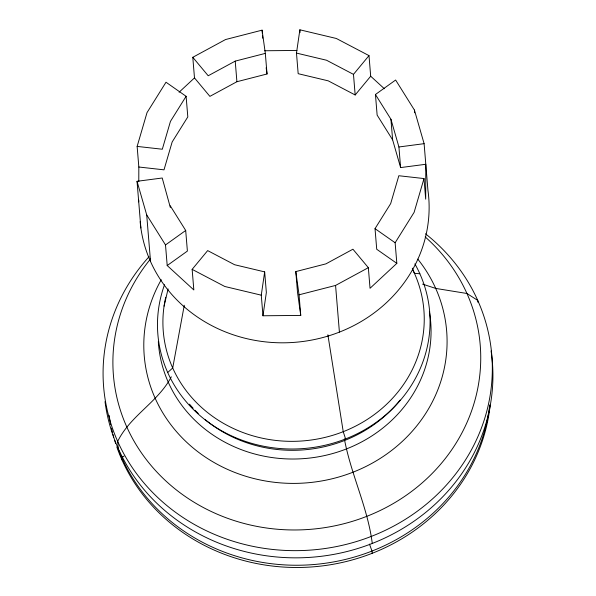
<?xml version="1.0" encoding="UTF-8"?>
<svg xmlns="http://www.w3.org/2000/svg" width="596" height="596" viewBox="0 0 596 596"><rect width="100%" height="100%" fill="white"/><g stroke="black" fill="none" stroke-linecap="round" stroke-linejoin="round"><path stroke-width="0.89" d="M138.726 201.91L138.734 200.07M138.786 181.706L138.831 167.014L137.14 146.415L147.018 112.622L166.001 82.226L186.108 96.306L187.807 116.913L172.155 141.975L164.004 169.838L138.831 167.014M396.832 263.358L376.724 249.27L375.026 228.663L390.678 203.601L398.828 175.738L424.002 178.562L414.116 212.355L395.133 242.751L396.832 263.358L370.041 288.285L368.343 267.678L352.936 249.217L325.923 263.857L295.81 271.59L299.05 294.811L300.749 315.418L262.963 315.776L261.272 295.176L264.661 271.888L234.593 264.728L207.661 250.603L192.143 269.362L193.834 289.961L167.2 265.548L165.502 244.941L146.705 214.91L137.035 181.303L162.224 178.003L170.344 207.505M370.69 76.221L355.171 94.973L328.24 80.847L298.171 73.688L296.48 53.089L299.87 29.8L336.33 38.479L368.998 55.614L370.69 76.221L384.353 88.737M262.963 315.776L266.352 292.494L264.661 271.888M184.276 305.264L172.706 367.993L167.7 372.5M164.064 306.15L168.094 288.926M171.305 376.806C158.149 402.032 130.196 415.747 117.68 441.405L118.269 448.602M186.108 96.306L170.456 121.368L162.313 149.231L137.14 146.415M355.171 94.973L353.48 74.366L368.998 55.614M179.083 92.231L194.49 77.905L192.791 57.298L225.564 39.537L262.084 30.158L265.332 53.387L267.023 73.986L236.91 81.719L209.889 96.366L194.49 77.905M165.502 244.941L185.699 230.473L170.203 205.709M424.002 178.562L425.693 199.168L425.797 164.28L400.609 167.58L392.63 139.866L377.134 115.103L375.443 94.503L395.632 80.028L414.429 110.066L424.106 143.673L427.943 190.347A144.791 133.579 -4.7 0 1 299.445 341.895A144.791 133.579 -4.7 0 1 140.149 221.615M167.2 265.548L187.39 251.08L185.699 230.473M124.005 456.089L121.778 457.624L121.964 459.866M265.332 53.387L235.219 61.12L208.198 75.759L192.791 57.298M299.05 294.811L335.57 285.432L368.343 267.678M375.443 94.503L390.939 119.267L398.918 146.974L424.106 143.673M264.699 50.757L296.95 50.451M419.852 273.75L414.443 273.326L412.305 268.193M296.48 53.089L326.548 60.241L353.48 74.366M261.272 295.176L224.804 286.49L192.143 269.362M422.571 284.113L435.706 288.419L466.936 293.485L477.731 300.406L477.873 302.202M375.026 228.663L395.133 242.751M369.475 544.096L371.993 551.054L372.18 553.297M345.576 438.917L343.236 431.675L327.875 334.766M266.151 67.735L267.023 73.986M300.749 315.418L297.501 292.196L295.81 271.59M414.429 110.066L414.66 112.808M398.918 146.974L400.609 167.58M390.939 119.267L392.63 139.866M372.269 543.44C367.777 507.561 350.932 474.364 344.361 438.872M335.57 285.432L339.407 332.106M299.87 29.8L300.086 32.489M262.084 30.158L262.382 33.741M262.531 35.537L262.747 38.226M235.219 61.12L236.91 81.719M146.705 214.91L150.542 261.584M137.035 181.303L140.872 227.977M490.135 405.295A191.83 176.967 -4.7 0 1 319.806 566.207A191.83 176.967 -4.7 0 1 116.809 446.911M115.609 443.372A191.83 176.967 -4.7 0 1 114.767 440.697M113.709 437.114A191.83 176.967 -4.7 0 1 112.979 434.41M112.51 432.599A191.83 176.967 -4.7 0 1 111.437 428.07M110.677 424.434A191.83 176.967 -4.7 0 1 109.142 415.337M489.741 404.9A191.83 176.967 -4.7 0 1 321.125 563.794A191.83 176.967 -4.7 0 1 118.224 449.056M491.067 350.984A194.728 179.642 -4.7 0 1 323.151 556.053A194.728 179.642 -4.7 0 1 105.015 401.592M425.499 233.796A194.728 179.642 -4.7 0 1 445.13 486.455A194.728 179.642 -4.7 0 1 171.365 509.163A194.728 179.642 -4.7 0 1 149.037 256.72M425.172 236.895A184.015 169.763 -4.7 0 1 433.59 472.002A184.015 169.763 -4.7 0 1 179.433 492.296A184.015 169.763 -4.7 0 1 150.624 258.82M417.774 259.111A151.719 139.963 -4.7 0 1 402.464 441.256A151.719 139.963 -4.7 0 1 205.367 457.102A151.719 139.963 -4.7 0 1 161.263 279.733M429.388 311.641A136.544 125.972 -4.7 0 1 309.063 458.123A136.544 125.972 -4.7 0 1 158.32 341.642M400.132 400.058A132.454 122.187 -4.7 0 1 205.203 419.651M198.282 413.497A132.454 122.187 -4.7 0 1 195.011 410.249M193.126 408.253A132.454 122.187 -4.7 0 1 189.506 404.17M414.868 263.872A136.372 125.808 -4.7 0 1 304.251 448.497A136.372 125.808 -4.7 0 1 164.526 284.739M412.916 270.055A130.74 120.615 -4.7 0 1 307.35 440.496A130.74 120.615 -4.7 0 1 165.725 297.27"/></g></svg>
